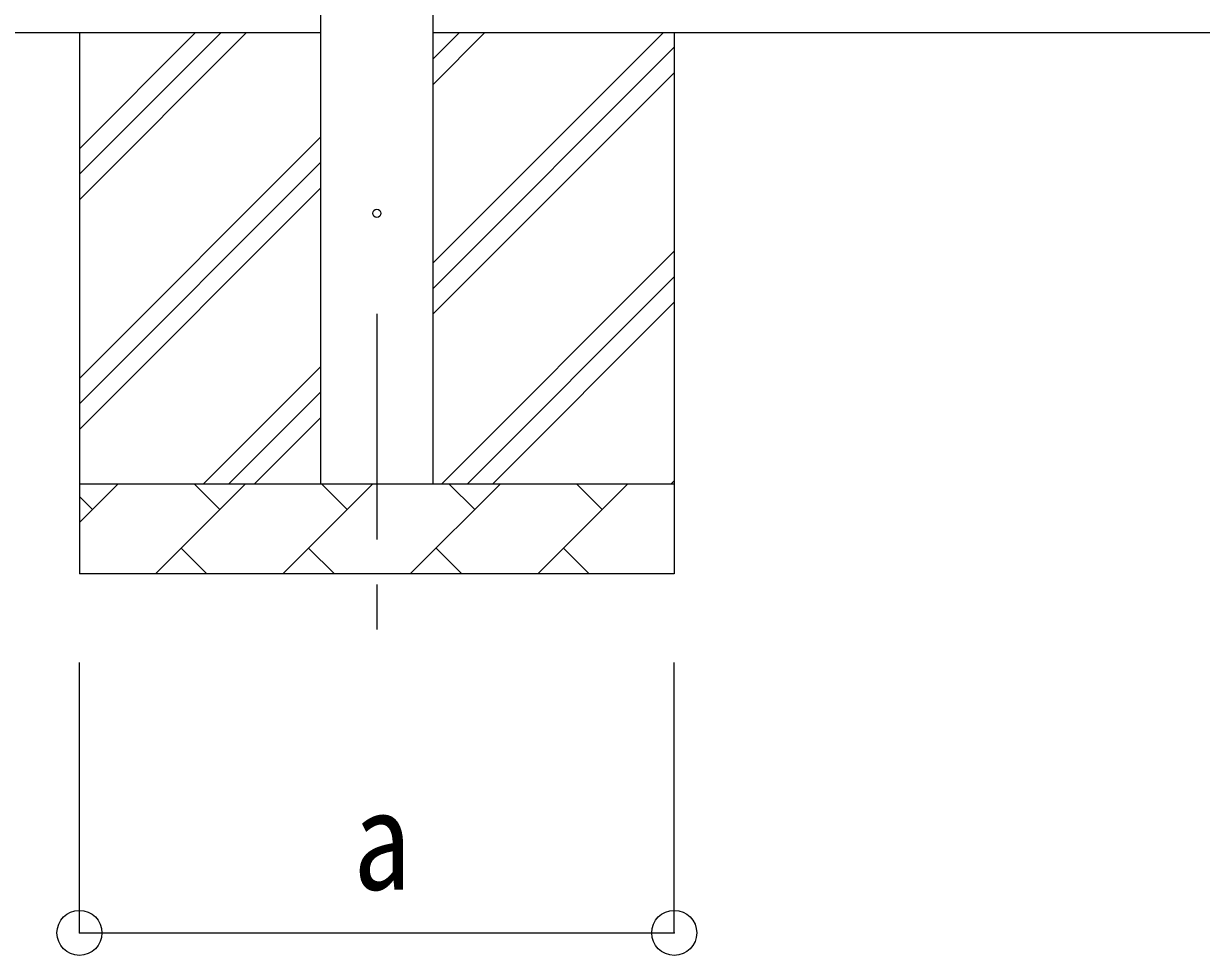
# Model space of a CAD drawing. Units: millimetres at full size, sheet at 1:50; details may follow other scales. Extents: x -14053 to 14053, y -9700 to 9700.
# Drawn here: x -9216 to -7909, y -1151 to -117 of the extents above; entities that cross this region are included whole.
import ezdxf
from ezdxf.enums import TextEntityAlignment as Align

# ---------------------------------------------------------------- set-up
doc = ezdxf.new("R2010")
doc.units = ezdxf.units.MM
doc.header["$LTSCALE"] = 50
doc.header["$PDMODE"] = 32
doc.header["$PDSIZE"] = 50
doc.linetypes.add('CHAIN1', pattern=[8, 5, -1, 1, -1])
for name, color, linetype, lineweight in [('0-2_建具', 4, 'Continuous', 9), ('0-3_階段', 7, 'CHAIN1', 9), ('0-4_設備', 7, 'Continuous', 9), ('0-8_外構', 6, 'Continuous', 9)]:
    doc.layers.add(name, color=color, linetype=linetype, lineweight=lineweight)
doc.styles.add('ＭＳ ゴシック', font='')
doc.styles.get('ＭＳ ゴシック').set_extended_font_data('MS Gothic')

msp = doc.modelspace()

# ---------------------------------------------------------------- linework, layer by layer
at = {"layer": '0-2_建具'}
for p, q in [((-8886.97, 2227.09), (-8886.97, -627.91)), ((-8761.97, -627.91), (-8761.97, 2227.09))]:
    msp.add_line(p, q, dxfattribs=at)
msp.add_circle((-8824.47, -327.91), 4.5, dxfattribs=at)
at = {"layer": '0-3_階段'}
msp.add_line((-8824.47, -439.58), (-8824.47, -826.03), dxfattribs=at)
at = {"layer": '0-4_設備'}
for p, q in [((-8886.97, -127.91), (-9899.92, -127.91)), ((-9154.47, -127.91), (-9154.47, -727.91)), ((-9154.47, -312.97), (-8969.42, -127.91)), ((-9154.47, -284.68), (-8997.71, -127.91)), ((-9154.47, -256.4), (-9025.99, -127.91)), ((-3613.47, -127.91), (-8761.97, -127.91)), ((-8761.97, -383.01), (-8506.88, -127.91)), ((-8761.97, -185.02), (-8704.87, -127.91)), ((-8761.97, -156.74), (-8733.15, -127.91)), ((-8494.47, -127.91), (-8494.47, -727.91)), ((-8761.97, -411.3), (-8494.47, -143.8)), ((-8761.97, -439.58), (-8494.47, -172.08)), ((-9154.47, -510.96), (-8886.97, -243.46)), ((-9154.47, -539.24), (-8886.97, -271.74)), ((-9154.47, -567.52), (-8886.97, -300.02)), ((-8752.32, -627.91), (-8494.47, -370.07)), ((-8724.03, -627.91), (-8494.47, -398.36)), ((-8695.75, -627.91), (-8494.47, -426.64)), ((-9016.88, -627.91), (-8886.97, -498.01)), ((-8988.59, -627.91), (-8886.97, -526.3)), ((-8960.31, -627.91), (-8886.97, -554.58)), ((-8497.76, -627.91), (-8494.47, -624.63)), ((-9154.47, -627.91), (-8494.47, -627.91)), ((-9154.47, -670.81), (-9111.58, -627.91)), ((-9070.16, -727.91), (-8970.16, -627.91)), ((-8998.71, -656.47), (-9027.27, -627.91)), ((-8928.74, -727.91), (-8828.74, -627.91)), ((-8857.29, -656.47), (-8885.85, -627.91)), ((-8787.32, -727.91), (-8687.32, -627.91)), ((-8715.87, -656.47), (-8744.42, -627.91)), ((-8645.9, -727.91), (-8545.9, -627.91)), ((-8574.45, -656.47), (-8603, -627.91)), ((-9140.13, -656.47), (-9154.47, -642.13)), ((-9041.61, -699.36), (-9013.05, -727.91)), ((-8900.19, -699.36), (-8871.63, -727.91)), ((-8758.76, -699.36), (-8730.21, -727.91)), ((-8617.34, -699.36), (-8588.79, -727.91)), ((-8494.47, -727.91), (-9154.47, -727.91))]:
    msp.add_line(p, q, dxfattribs=at)
at = {"layer": '0-8_外構'}
for p, q in [((-9154.47, -1126.03), (-9154.47, -826.03)), ((-8494.47, -1126.03), (-8494.47, -826.03)), ((-9154.47, -1126.03), (-8494.47, -1126.03))]:
    msp.add_line(p, q, dxfattribs=at)
for p in [(-9154.47, -1126.03), (-8494.47, -1126.03)]:
    msp.add_point(p, dxfattribs=at)

# ---------------------------------------------------------------- texts
at = {"layer": '0-8_外構', "color": 7, "style": 'ＭＳ ゴシック', "width": 0.85}
msp.add_text('a', height=110, dxfattribs=at).set_placement((-8850.72, -1111.03), align=Align.BOTTOM_LEFT)

doc.saveas('drawing.dxf')
